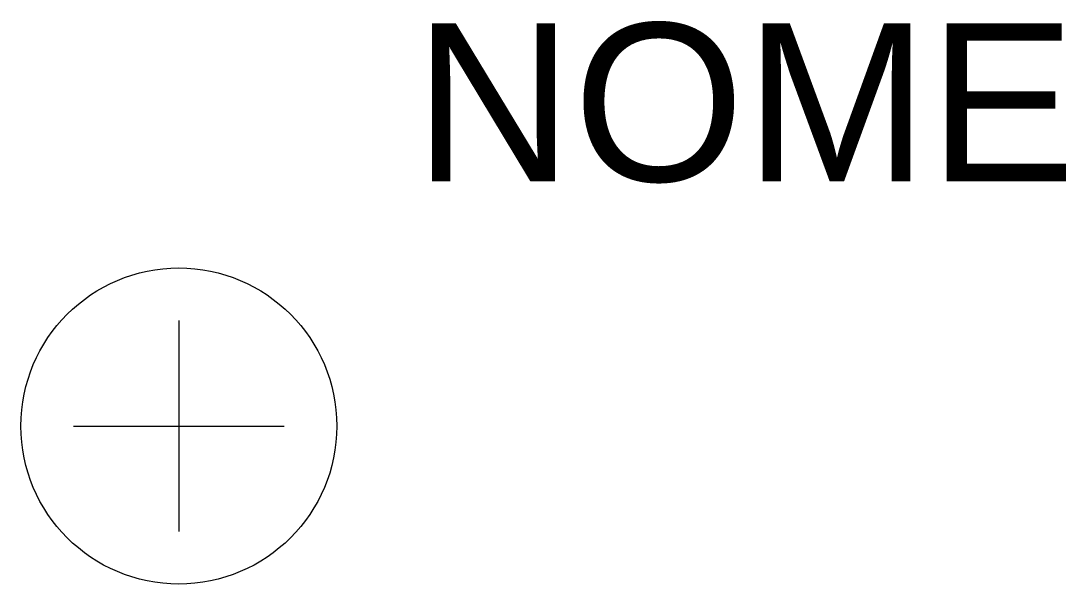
# Model space of a CAD drawing. Header units: millimetres. Extents: x -0.15 to 0.843, y -0.15 to 0.384.
import ezdxf

# ---------------------------------------------------------------- set-up
doc = ezdxf.new("R2010")
doc.units = ezdxf.units.MM
doc.layers.add('025', color=2, linetype='Continuous')
doc.layers.add('TextoEstrutural', color=7, linetype='Continuous', plot=False)
doc.styles.get("Standard").update_dxf_attribs({"font": 'arial.ttf'})

msp = doc.modelspace()

# ---------------------------------------------------------------- linework, layer by layer
at = {"layer": '025'}
for p, q in [((0, 0.1), (0, -0.1)), ((-0.1, 0), (0.1, 0))]:
    msp.add_line(p, q, dxfattribs=at)
msp.add_circle((0, 0), 0.15, dxfattribs=at)

# ---------------------------------------------------------------- texts
at = {"layer": 'TextoEstrutural'}
msp.add_attdef('NOME', (0.22313, 0.23224), 'E1', height=0.15, dxfattribs=at)

doc.saveas('drawing.dxf')
